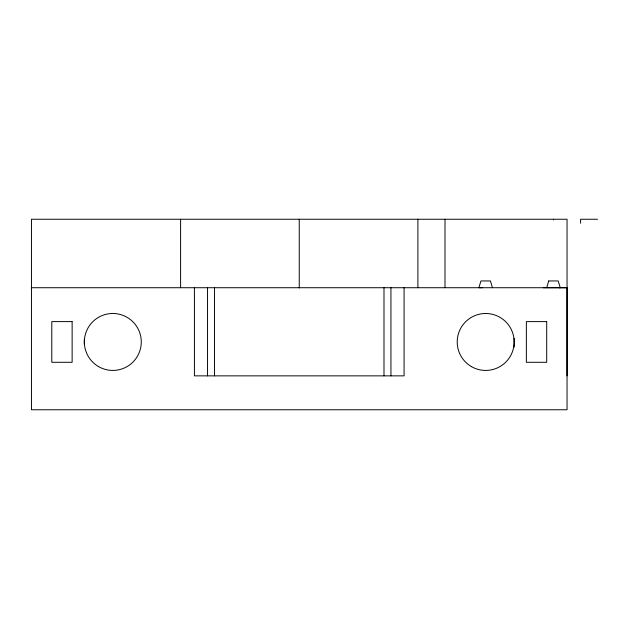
<?xml version="1.0" encoding="UTF-8"?>
<svg xmlns="http://www.w3.org/2000/svg" width="629" height="629" viewBox="0 0 629 629"><rect width="100%" height="100%" fill="white"/><g stroke="black" fill="none" stroke-linecap="round" stroke-linejoin="round"><path stroke-width="0.94" d="M445.01 287.72L445.01 219.246M567.043 375.859L567.043 219.246L31.45 219.246L31.45 409.754L567.043 409.754L567.043 287.72L559.197 287.72M580.598 223.248L580.598 219.246L597.55 219.246M492.468 287.72L490.431 280.943L480.941 280.943L478.905 287.72L482.294 287.72M31.45 287.72L546.459 287.72M543.314 287.72L567.043 287.736M553.481 219.246L553.481 219.922M514.16 338.449L514.16 347.106M417.892 219.246L417.892 287.72M404.077 287.72L404.077 375.859L194.416 375.859L194.416 287.72M390.939 287.72L390.939 375.859M383.989 287.72L383.989 375.859M299.247 219.246L299.247 287.988M214.497 287.72L214.497 375.859M207.546 287.72L207.546 375.859M180.602 219.246L180.602 287.72M84.333 339.322L84.333 344.59M548.724 280.951L546.703 287.736L560.258 287.705L558.214 280.935L548.724 280.951M72.131 321.616L51.79 321.616L51.79 362.296L72.131 362.296L72.131 321.616M546.703 321.616L526.363 321.616L526.363 362.296L546.703 362.296L546.703 321.616M471.451 366.621A28.478 28.478 0 0 0 514.16 341.956A28.478 28.478 0 0 0 471.451 317.299A28.478 28.478 0 0 0 471.451 366.621M98.572 366.621A28.478 28.478 0 0 0 141.281 341.956A28.478 28.478 0 0 0 98.572 317.299A28.478 28.478 0 0 0 98.572 366.621"/></g></svg>
